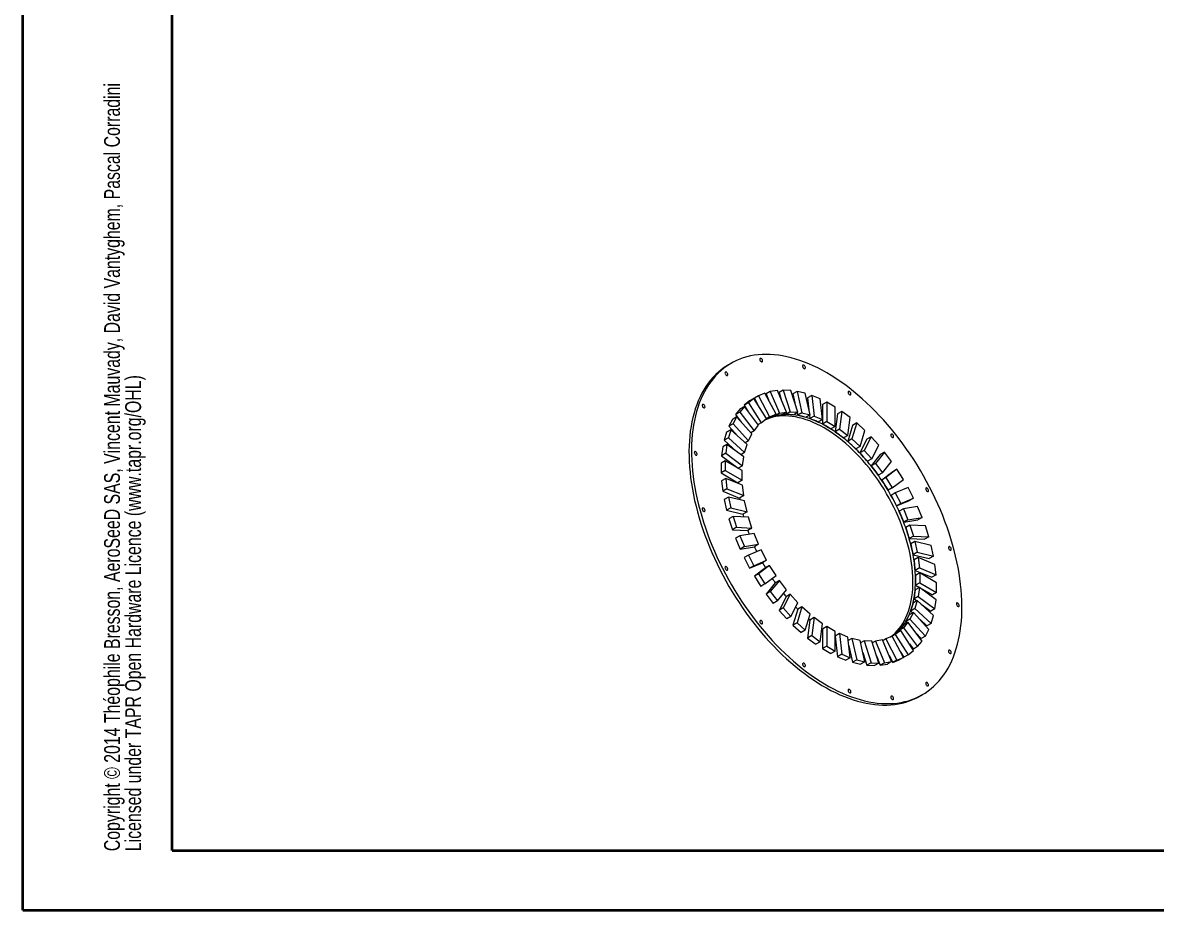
# Model space of a CAD drawing. Header units: millimetres. Extents: x 0 to 420, y 0 to 297.
# Drawn here: x 0.1 to 189.7, y 0.2 to 148.7 of the extents above; entities that cross this region are included whole.
import ezdxf

# ---------------------------------------------------------------- set-up
doc = ezdxf.new("R2010")
doc.units = ezdxf.units.MM
doc.styles.add('SLDTEXTSTYLE0', font='TXT', dxfattribs={"width": 0.75})

# ---------------------------------------------------------------- blocks, each defined once
blk = doc.blocks.new('SW_NOTE_0')
at = {"color": 0, "linetype": 'Continuous', "lineweight": 0, "char_height": 2.6458, "attachment_point": 1, "rotation": 90, "style": 'SLDTEXTSTYLE0'}
for s, insert in [('Copyright © 2014 Théophile Bresson, AeroSeeD SAS, Vincent Mauvady, David Vantyghem, Pascal Corradini', (-3.41, 0)), ('Licensed under TAPR Open Hardware Licence (www.tapr.org/OHL)', (0.12, 0))]:
    blk.add_mtext(s, dxfattribs=dict(at, insert=insert))

msp = doc.modelspace()

# ---------------------------------------------------------------- linework, layer by layer
at = {"color": 7, "linetype": 'Continuous', "lineweight": 40}
for p, q in [((0.078844, 0.21478), (0.078844, 297.21478)), ((25.078844, 10.21478), (25.078844, 287.21478)), ((25.078844, 10.21478), (410.078844, 10.21478)), ((0.078844, 0.21478), (420.078844, 0.21478))]:
    msp.add_line(p, q, dxfattribs=at)
at = {"color": 7, "linetype": 'Continuous', "lineweight": 15}
for p, q in [((118.600452, 91.717715), (118.176188, 91.472792)), ((127.319482, 87.252611), (126.612375, 86.844407)), ((127.319482, 87.252611), (128.494453, 83.603308)), ((128.605896, 87.188388), (127.319482, 87.252611)), ((121.702317, 85.434449), (120.776204, 84.734882)), ((122.409424, 85.842653), (121.483311, 85.143086)), ((122.409424, 85.842653), (121.702317, 85.434449)), ((124.547007, 82.469772), (122.409424, 85.842653)), ((123.195451, 86.296565), (122.488344, 85.888361)), ((122.488344, 85.888361), (123.001011, 84.90919)), ((124.264243, 86.749005), (123.195451, 86.296565)), ((123.195451, 86.296565), (125.047677, 82.758896)), ((126.116468, 83.211338), (124.264243, 86.749005)), ((125.154133, 87.004544), (124.447026, 86.59634)), ((124.447026, 86.59634), (124.87023, 85.591597)), ((126.343845, 87.200648), (125.154133, 87.004544)), ((125.154133, 87.004544), (126.683296, 83.374106)), ((127.873008, 83.57021), (126.343845, 87.200648)), ((126.612375, 86.844407), (126.996787, 85.650475)), ((129.780867, 83.539084), (128.605896, 87.188388)), ((129.647419, 87.035717), (128.940312, 86.627513)), ((128.940312, 86.627513), (129.280567, 85.092951)), ((129.647419, 87.035717), (130.44428, 83.441839)), ((131.004347, 86.712471), (129.647419, 87.035717)), ((131.801207, 83.118594), (131.004347, 86.712471)), ((132.090554, 86.358276), (131.383447, 85.950072)), ((131.383447, 85.950072), (131.614579, 83.960296)), ((132.090554, 86.358276), (132.493081, 82.892985)), ((133.490373, 85.78259), (132.090554, 86.358276)), ((133.8929, 82.317297), (133.490373, 85.78259)), ((120.110041, 84.091837), (119.345459, 83.159386)), ((120.052566, 83.56759), (119.345459, 83.159386)), ((120.817148, 84.500041), (120.052566, 83.56759)), ((120.052566, 83.56759), (122.43199, 80.428156)), ((120.817148, 84.500041), (120.110041, 84.091837)), ((121.483311, 85.143086), (120.776204, 84.734882)), ((120.776204, 84.734882), (121.475735, 83.631096)), ((123.196571, 81.360609), (120.817148, 84.500041)), ((121.483311, 85.143086), (123.620893, 81.770205)), ((126.683296, 83.374106), (127.873008, 83.57021)), ((127.873008, 83.57021), (127.165901, 83.162006)), ((127.698929, 83.469716), (127.787346, 83.195104)), ((128.494453, 83.603308), (127.787346, 83.195104)), ((128.494453, 83.603308), (129.780867, 83.539084)), ((129.780867, 83.539084), (129.07376, 83.13088)), ((129.642777, 83.459366), (129.737173, 83.033635)), ((134.599152, 85.23408), (133.892045, 84.825876)), ((133.892045, 84.825876), (133.892045, 82.324663)), ((134.599152, 85.23408), (134.599152, 81.967917)), ((136.013365, 84.417672), (134.599152, 85.23408)), ((136.013365, 81.151509), (136.013365, 84.417672)), ((137.122144, 83.686014), (136.415037, 83.27781)), ((137.122144, 83.686014), (136.719617, 80.685469)), ((138.521963, 82.645503), (137.122144, 83.686014)), ((118.812721, 82.340299), (118.225235, 81.193944)), ((118.932342, 81.602148), (118.225235, 81.193944)), ((119.519828, 82.748503), (118.812721, 82.340299)), ((119.519828, 82.748503), (118.932342, 81.602148)), ((118.932342, 81.602148), (121.50517, 78.760073)), ((119.345459, 83.159386), (120.361793, 81.818425)), ((122.092656, 79.906428), (119.519828, 82.748503)), ((123.620893, 81.770205), (123.109768, 81.475138)), ((123.620893, 81.770205), (124.547007, 82.469772)), ((124.45157, 82.397681), (124.874965, 82.576913)), ((125.047677, 82.758896), (124.546962, 82.46984)), ((124.874965, 82.576913), (125.409361, 82.803134)), ((125.047677, 82.758896), (126.116468, 83.211338)), ((126.116468, 83.211338), (125.409361, 82.803134)), ((125.920469, 83.09819), (125.976189, 82.965902)), ((126.683296, 83.374106), (125.976189, 82.965902)), ((125.976189, 82.965902), (126.571045, 83.063953)), ((126.571045, 83.063953), (127.165901, 83.162006)), ((127.787346, 83.195104), (128.430554, 83.162993)), ((128.430554, 83.162993), (129.07376, 83.13088)), ((130.44428, 83.441839), (129.737173, 83.033635)), ((129.737173, 83.033635), (130.415636, 82.872013)), ((130.415636, 82.872013), (131.094101, 82.71039)), ((130.44428, 83.441839), (131.801207, 83.118594)), ((131.801207, 83.118594), (131.094101, 82.71039)), ((131.717935, 83.070522), (131.785975, 82.484781)), ((132.493081, 82.892985), (131.785975, 82.484781)), ((131.785975, 82.484781), (132.485884, 82.196936)), ((132.485884, 82.196936), (133.185794, 81.909093)), ((132.493081, 82.892985), (133.8929, 82.317297)), ((133.8929, 82.317297), (133.185794, 81.909093)), ((133.892045, 82.316804), (133.892045, 81.559713)), ((134.599152, 81.967917), (133.892045, 81.559713)), ((133.892045, 81.559713), (134.599152, 81.151508)), ((134.599152, 81.967917), (136.013365, 81.151509)), ((136.415037, 83.27781), (136.01251, 80.277265)), ((138.119435, 79.64496), (138.521963, 82.645503)), ((139.60817, 81.745591), (138.811309, 79.071748)), ((139.60817, 81.745591), (138.901063, 81.337386)), ((140.965098, 80.50216), (139.60817, 81.745591)), ((117.836767, 80.215489), (117.438337, 78.878567)), ((118.543874, 80.623693), (117.836767, 80.215489)), ((118.543874, 80.623693), (118.145444, 79.286772)), ((118.225235, 81.193944), (119.703055, 79.56147)), ((121.25773, 78.136833), (118.543874, 80.623693)), ((121.50517, 78.760073), (122.092656, 79.906428)), ((122.43199, 80.428156), (121.89893, 80.120427)), ((122.43199, 80.428156), (123.196571, 81.360609)), ((134.599152, 81.151508), (135.306258, 80.743304)), ((136.013365, 81.151509), (135.306258, 80.743304)), ((136.719617, 80.685469), (136.01251, 80.277265)), ((136.01251, 80.277265), (136.712419, 79.75701)), ((136.712419, 79.75701), (137.412329, 79.236756)), ((136.719617, 80.685469), (138.119435, 79.64496)), ((138.901063, 81.337386), (138.104203, 78.663544)), ((140.168237, 77.828318), (140.965098, 80.50216)), ((117.202047, 77.760663), (117.000784, 76.260391)), ((117.909154, 78.168867), (117.202047, 77.760663)), ((118.145444, 79.286772), (117.438337, 78.878567)), ((117.438337, 78.878567), (119.517253, 76.973539)), ((117.909154, 78.168867), (117.70789, 76.668595)), ((120.708791, 76.087847), (117.909154, 78.168867)), ((118.145444, 79.286772), (120.8593, 76.799911)), ((120.8593, 76.799911), (121.25773, 78.136833)), ((121.50517, 78.760073), (120.936103, 78.431558)), ((138.119435, 79.64496), (137.412329, 79.236756)), ((138.811309, 79.071748), (138.104203, 78.663544)), ((138.104203, 78.663544), (138.782667, 78.041829)), ((138.782667, 78.041829), (139.46113, 77.420114)), ((138.811309, 79.071748), (140.168237, 77.828318)), ((140.168237, 77.828318), (139.46113, 77.420114)), ((141.299514, 79.04411), (140.124543, 76.751399)), ((142.006621, 79.452314), (140.83165, 77.159604)), ((142.006621, 79.452314), (141.299514, 79.04411)), ((143.293035, 78.031276), (142.006621, 79.452314)), ((142.118064, 75.738565), (143.293035, 78.031276)), ((117.70789, 76.668595), (117.000784, 76.260391)), ((117.000784, 76.260391), (119.79527, 74.1832)), ((117.70789, 76.668595), (120.507528, 74.587575)), ((120.8593, 76.799911), (120.235389, 76.439735)), ((120.507528, 74.587575), (120.708791, 76.087847)), ((140.83165, 77.159604), (140.124543, 76.751399)), ((140.124543, 76.751399), (140.76775, 76.040881)), ((140.76775, 76.040881), (141.410957, 75.330361)), ((140.83165, 77.159604), (142.118064, 75.738565)), ((143.561565, 76.444662), (142.032402, 74.579757)), ((144.268672, 76.852866), (142.739509, 74.987961)), ((144.268672, 76.852866), (143.561565, 76.444662)), ((145.458384, 75.283149), (144.268672, 76.852866)), ((117.628589, 75.433998), (116.921482, 75.025794)), ((116.921482, 75.025794), (116.921482, 73.392713)), ((117.628589, 75.433998), (117.628589, 73.800917)), ((120.457017, 73.801182), (117.628589, 75.433998)), ((120.507528, 74.587575), (119.801162, 74.179798)), ((119.819124, 74.190168), (119.817395, 74.170427)), ((142.118064, 75.738565), (141.410957, 75.330361)), ((142.739509, 74.987961), (142.032402, 74.579757)), ((142.032402, 74.579757), (142.627258, 73.794899)), ((142.739509, 74.987961), (143.929221, 73.418246)), ((143.929221, 73.418246), (145.458384, 75.283149)), ((146.348274, 74.000165), (144.496049, 72.601032)), ((146.348274, 74.000165), (145.641168, 73.591961)), ((147.417066, 72.313724), (146.348274, 74.000165)), ((117.628589, 73.800917), (116.921482, 73.392713)), ((116.921482, 73.392713), (119.74991, 71.759896)), ((117.70789, 72.47476), (117.000784, 72.066556)), ((117.628589, 73.800917), (120.457017, 72.1681)), ((117.70789, 72.47476), (117.909154, 70.742114)), ((120.507528, 71.323387), (117.70789, 72.47476)), ((120.457017, 72.1681), (119.74991, 71.759896)), ((120.457017, 72.1681), (120.457017, 73.801182)), ((142.627258, 73.794899), (143.222114, 73.010041)), ((143.929221, 73.418246), (143.222114, 73.010041)), ((145.641168, 73.591961), (143.788942, 72.192828)), ((144.496049, 72.601032), (143.788942, 72.192828)), ((143.788942, 72.192828), (144.323338, 71.349607)), ((144.496049, 72.601032), (145.56484, 70.91459)), ((145.56484, 70.91459), (147.417066, 72.313724)), ((117.000784, 72.066556), (117.202047, 70.33391)), ((117.909154, 70.742114), (117.202047, 70.33391)), ((117.202047, 70.33391), (120.001684, 69.182537)), ((117.909154, 70.742114), (120.708791, 69.590742)), ((120.708791, 69.590742), (120.507528, 71.323387)), ((144.323338, 71.349607), (144.857734, 70.506385)), ((145.56484, 70.91459), (144.857734, 70.506385)), ((148.203093, 70.952285), (146.06551, 70.047404)), ((149.129206, 69.183451), (148.203093, 70.952285)), ((118.145444, 69.351395), (117.438337, 68.943191)), ((117.438337, 68.943191), (117.836767, 67.146252)), ((120.8593, 68.704904), (118.145444, 69.351395)), ((118.145444, 69.351395), (118.543874, 67.554456)), ((120.708791, 69.590742), (120.001684, 69.182537)), ((121.25773, 66.907965), (120.8593, 68.704904)), ((146.06551, 70.047404), (145.358403, 69.6392)), ((145.358403, 69.6392), (145.82146, 68.754782)), ((145.82146, 68.754782), (146.284517, 67.870365)), ((146.06551, 70.047404), (146.991624, 68.278569)), ((146.284517, 67.870365), (148.422099, 68.775247)), ((146.991624, 68.278569), (146.284517, 67.870365)), ((146.991624, 68.278569), (149.129206, 69.183451)), ((149.129206, 69.183451), (148.422099, 68.775247)), ((118.543874, 67.554456), (117.836767, 67.146252)), ((117.836767, 67.146252), (120.550623, 66.499761)), ((118.543874, 67.554456), (121.25773, 66.907965)), ((121.25773, 66.907965), (120.550623, 66.499761)), ((147.415946, 67.379062), (146.708839, 66.970857)), ((146.708839, 66.970857), (147.091129, 66.063248)), ((149.795369, 67.77127), (147.415946, 67.379062)), ((147.415946, 67.379062), (148.180526, 65.563843)), ((150.559951, 65.956051), (149.795369, 67.77127)), ((118.932342, 66.127486), (118.225235, 65.719282)), ((118.225235, 65.719282), (118.812721, 63.89463)), ((118.932342, 66.127486), (119.519828, 64.302834)), ((121.50517, 65.999037), (118.932342, 66.127486)), ((122.092656, 64.174385), (121.50517, 65.999037)), ((147.091129, 66.063248), (147.47342, 65.155639)), ((148.180526, 65.563843), (147.47342, 65.155639)), ((147.47342, 65.155639), (149.852844, 65.547847)), ((148.519861, 64.650327), (147.812754, 64.242123)), ((148.180526, 65.563843), (150.559951, 65.956051)), ((148.519861, 64.650327), (149.107347, 62.825675)), ((151.092689, 64.521878), (148.519861, 64.650327)), ((150.559951, 65.956051), (149.852844, 65.547847)), ((151.680175, 62.697226), (151.092689, 64.521878)), ((119.519828, 64.302834), (118.812721, 63.89463)), ((118.812721, 63.89463), (121.385549, 63.766181)), ((120.052566, 62.868661), (119.345459, 62.460457)), ((119.519828, 64.302834), (122.092656, 64.174385)), ((122.43199, 63.260869), (120.052566, 62.868661)), ((120.052566, 62.868661), (120.817148, 61.053442)), ((122.092656, 64.174385), (121.385549, 63.766181)), ((123.196571, 61.445651), (122.43199, 63.260869)), ((147.812754, 64.242123), (148.106498, 63.329796)), ((148.106498, 63.329796), (148.40024, 62.417471)), ((149.107347, 62.825675), (148.40024, 62.417471)), ((149.107347, 62.825675), (151.680175, 62.697226)), ((151.680175, 62.697226), (150.973068, 62.289022)), ((119.345459, 62.460457), (120.110041, 60.645238)), ((120.817148, 61.053442), (120.110041, 60.645238)), ((120.110041, 60.645238), (122.489464, 61.037446)), ((120.817148, 61.053442), (123.196571, 61.445651)), ((123.196571, 61.445651), (122.489464, 61.037446)), ((148.40024, 62.417471), (150.973068, 62.289022)), ((149.354787, 61.916747), (148.64768, 61.508543)), ((148.64768, 61.508543), (148.846896, 60.610073)), ((149.354787, 61.916747), (149.753217, 60.119808)), ((152.068643, 61.270256), (149.354787, 61.916747)), ((152.467073, 59.473317), (152.068643, 61.270256)), ((121.483311, 59.641261), (120.776204, 59.233057)), ((120.776204, 59.233057), (121.702317, 57.464223)), ((123.620893, 60.546143), (121.483311, 59.641261)), ((121.483311, 59.641261), (122.409424, 57.872427)), ((124.547007, 58.777308), (123.620893, 60.546143)), ((148.846896, 60.610073), (149.04611, 59.711604)), ((149.753217, 60.119808), (149.04611, 59.711604)), ((149.04611, 59.711604), (151.759966, 59.065113)), ((149.903726, 59.233971), (149.196619, 58.825767)), ((149.196619, 58.825767), (149.29725, 57.959444)), ((149.753217, 60.119808), (152.467073, 59.473317)), ((149.903726, 59.233971), (150.104988, 57.501325)), ((152.703363, 58.082598), (149.903726, 59.233971)), ((152.467073, 59.473317), (151.759966, 59.065113)), ((121.702317, 57.464223), (123.8399, 58.369104)), ((122.409424, 57.872427), (121.702317, 57.464223)), ((122.409424, 57.872427), (124.547007, 58.777308)), ((124.34057, 57.501919), (122.488344, 56.102784)), ((125.047677, 57.910123), (123.195451, 56.510988)), ((124.547007, 58.777308), (123.8399, 58.369104)), ((125.047677, 57.910123), (124.34057, 57.501919)), ((126.116468, 56.22368), (125.047677, 57.910123)), ((149.29725, 57.959444), (149.397882, 57.093121)), ((150.104988, 57.501325), (149.397882, 57.093121)), ((149.397882, 57.093121), (152.19752, 55.941748)), ((150.104988, 57.501325), (152.904627, 56.349952)), ((152.904627, 56.349952), (152.703363, 58.082598)), ((123.195451, 56.510988), (122.488344, 56.102784)), ((122.488344, 56.102784), (123.557136, 54.416343)), ((123.195451, 56.510988), (124.264243, 54.824547)), ((124.264243, 54.824547), (126.116468, 56.22368)), ((126.683296, 55.406467), (125.154133, 53.541563)), ((126.683296, 55.406467), (125.976189, 54.998263)), ((127.873008, 53.836751), (126.683296, 55.406467)), ((150.1555, 56.656612), (149.448394, 56.248408)), ((149.448394, 56.248408), (149.448394, 55.431867)), ((149.448394, 55.431867), (149.448394, 54.615326)), ((150.1555, 55.02353), (149.448394, 54.615326)), ((150.1555, 56.656612), (150.1555, 55.02353)), ((152.983928, 55.023795), (150.1555, 56.656612)), ((150.1555, 55.02353), (152.983928, 53.390714)), ((152.904627, 56.349952), (152.19752, 55.941748)), ((152.983928, 53.390714), (152.983928, 55.023795)), ((124.264243, 54.824547), (123.557136, 54.416343)), ((125.976189, 54.998263), (124.447026, 53.133359)), ((125.154133, 53.541563), (124.447026, 53.133359)), ((124.447026, 53.133359), (125.636738, 51.563642)), ((125.154133, 53.541563), (126.343845, 51.971846)), ((126.343845, 51.971846), (127.873008, 53.836751)), ((149.397882, 53.828933), (149.29725, 53.078797)), ((150.104988, 54.237137), (149.397882, 53.828933)), ((149.448394, 54.615326), (150.104248, 54.23671)), ((150.104988, 54.237137), (149.903726, 52.736865)), ((152.904627, 52.156117), (150.104988, 54.237137)), ((150.110139, 54.233309), (152.276821, 52.98251)), ((152.983928, 53.390714), (152.276821, 52.98251)), ((126.343845, 51.971846), (125.636738, 51.563642)), ((127.787346, 52.677943), (126.612375, 50.385232)), ((128.494453, 53.086147), (127.319482, 50.793436)), ((128.494453, 53.086147), (127.787346, 52.677943)), ((129.780867, 51.665109), (128.494453, 53.086147)), ((128.605896, 49.372398), (129.780867, 51.665109)), ((149.04611, 51.616597), (148.846896, 50.948135)), ((149.753217, 52.024801), (149.04611, 51.616597)), ((149.29725, 53.078797), (149.196619, 52.328661)), ((149.903726, 52.736865), (149.196619, 52.328661)), ((149.196619, 52.328661), (149.670021, 51.976772)), ((149.753217, 52.024801), (149.354787, 50.687879)), ((152.467073, 49.537941), (149.753217, 52.024801)), ((149.903726, 52.736865), (152.703363, 50.655845)), ((150.388158, 51.442969), (151.996256, 50.247641)), ((152.703363, 50.655845), (152.904627, 52.156117)), ((127.319482, 50.793436), (126.612375, 50.385232)), ((126.612375, 50.385232), (127.898789, 48.964194)), ((127.319482, 50.793436), (128.605896, 49.372398)), ((128.605896, 49.372398), (127.898789, 48.964194)), ((129.737173, 50.58819), (128.940312, 47.914348)), ((130.44428, 50.996394), (129.647419, 48.322552)), ((130.44428, 50.996394), (129.737173, 50.58819)), ((131.801207, 49.752964), (130.44428, 50.996394)), ((131.004347, 47.079122), (131.801207, 49.752964)), ((148.40024, 49.656435), (148.106498, 49.083258)), ((149.107347, 50.064639), (148.40024, 49.656435)), ((149.107347, 50.064639), (148.519861, 48.918284)), ((148.846896, 50.948135), (148.64768, 50.279675)), ((149.354787, 50.687879), (148.64768, 50.279675)), ((148.64768, 50.279675), (148.969307, 49.98495)), ((151.680175, 47.222564), (149.107347, 50.064639)), ((149.354787, 50.687879), (152.068643, 48.201019)), ((152.703363, 50.655845), (151.996256, 50.247641)), ((152.068643, 48.201019), (152.467073, 49.537941)), ((129.647419, 48.322552), (128.940312, 47.914348)), ((128.940312, 47.914348), (130.29724, 46.670917)), ((129.647419, 48.322552), (131.004347, 47.079122)), ((131.785975, 48.771548), (131.383447, 45.771005)), ((132.493081, 49.179752), (131.785975, 48.771548)), ((132.493081, 49.179752), (132.090554, 46.179209)), ((133.8929, 48.139243), (132.493081, 49.179752)), ((133.490373, 45.138698), (133.8929, 48.139243)), ((134.599152, 47.673204), (133.892045, 47.265)), ((134.599152, 47.673204), (134.599152, 44.40704)), ((136.013365, 46.856795), (134.599152, 47.673204)), ((147.091129, 47.522126), (146.708839, 47.055899)), ((147.415946, 47.464103), (146.708839, 47.055899)), ((147.47342, 47.988352), (147.091129, 47.522126)), ((148.180526, 48.396556), (147.415946, 47.464103)), ((147.415946, 47.464103), (149.795369, 44.324671)), ((148.180526, 48.396556), (147.47342, 47.988352)), ((148.106498, 49.083258), (147.812754, 48.51008)), ((148.519861, 48.918284), (147.812754, 48.51008)), ((147.812754, 48.51008), (148.00648, 48.296081)), ((150.559951, 45.257122), (148.180526, 48.396556)), ((148.519861, 48.918284), (151.092689, 46.076209)), ((150.202354, 48.855039), (151.361536, 47.792815)), ((152.068643, 48.201019), (151.361536, 47.792815)), ((131.004347, 47.079122), (130.29724, 46.670917)), ((132.090554, 46.179209), (131.383447, 45.771005)), ((131.383447, 45.771005), (132.783266, 44.730494)), ((132.090554, 46.179209), (133.490373, 45.138698)), ((133.892045, 47.265), (133.892045, 43.998836)), ((136.013365, 43.590632), (136.013365, 46.856795)), ((136.719617, 46.507415), (136.013365, 46.099704)), ((136.013365, 46.118329), (136.031216, 46.11001)), ((136.013365, 46.091846), (136.415037, 42.633918)), ((136.719617, 46.507415), (137.122144, 43.042122)), ((138.119435, 45.931727), (136.719617, 46.507415)), ((138.521963, 42.466436), (138.119435, 45.931727)), ((138.811309, 45.706119), (138.187475, 45.345986)), ((138.811309, 45.706119), (139.60817, 42.112241)), ((140.168237, 45.382873), (138.811309, 45.706119)), ((144.496049, 45.613374), (143.984942, 45.318318)), ((145.56484, 46.065816), (144.496049, 45.613374)), ((144.496049, 45.613374), (146.348274, 42.075707)), ((145.82146, 46.29652), (145.45384, 46.018827)), ((146.06551, 46.354941), (145.564229, 46.065557)), ((147.417066, 42.528147), (145.56484, 46.065816)), ((146.284517, 46.646303), (145.82146, 46.29652)), ((146.991624, 47.054507), (146.06551, 46.354941)), ((146.06551, 46.354941), (148.203093, 42.982059)), ((146.991624, 47.054507), (146.284517, 46.646303)), ((146.708839, 47.055899), (146.795642, 46.94137)), ((149.129206, 43.681626), (146.991624, 47.054507)), ((149.543617, 46.598082), (150.385583, 45.668005)), ((151.092689, 46.076209), (150.385583, 45.668005)), ((151.092689, 46.076209), (151.680175, 47.222564)), ((133.490373, 45.138698), (132.783266, 44.730494)), ((134.599152, 44.40704), (133.892045, 43.998836)), ((133.892045, 43.998836), (135.306258, 43.182428)), ((134.599152, 44.40704), (136.013365, 43.590632)), ((138.290831, 44.456213), (138.901063, 41.704037)), ((140.965098, 41.788995), (140.168237, 45.382873)), ((140.83165, 45.285628), (140.262634, 44.957142)), ((140.83165, 45.285628), (142.006621, 41.636325)), ((142.118064, 45.221404), (140.83165, 45.285628)), ((143.293035, 41.572101), (142.118064, 45.221404)), ((142.739509, 45.254502), (142.206481, 44.946792)), ((143.929221, 45.450606), (142.739509, 45.254502)), ((142.739509, 45.254502), (144.268672, 41.624064)), ((145.458384, 41.820168), (143.929221, 45.450606)), ((148.203093, 42.982059), (149.129206, 43.681626)), ((148.429676, 44.785412), (149.088262, 43.916467)), ((149.795369, 44.324671), (149.088262, 43.916467)), ((149.795369, 44.324671), (150.559951, 45.257122)), ((136.013365, 43.590632), (135.306258, 43.182428)), ((137.122144, 43.042122), (136.415037, 42.633918)), ((136.415037, 42.633918), (137.814856, 42.058232)), ((137.122144, 43.042122), (138.521963, 42.466436)), ((138.521963, 42.466436), (137.814856, 42.058232)), ((139.60817, 42.112241), (138.901063, 41.704037)), ((139.60817, 42.112241), (140.965098, 41.788995)), ((140.965098, 41.788995), (140.257991, 41.380791)), ((140.624843, 43.323557), (141.299514, 41.22812)), ((142.908623, 42.766033), (143.561565, 41.21586)), ((144.268672, 41.624064), (145.458384, 41.820168)), ((145.458384, 41.820168), (144.751277, 41.411964)), ((145.03518, 42.824912), (145.641168, 41.667503)), ((145.641168, 41.667503), (146.709959, 42.119943)), ((146.348274, 42.075707), (145.641168, 41.667503)), ((146.348274, 42.075707), (147.417066, 42.528147)), ((147.417066, 42.528147), (146.709959, 42.119943)), ((146.904399, 43.507317), (147.495986, 42.573855)), ((148.203093, 42.982059), (147.495986, 42.573855)), ((138.901063, 41.704037), (140.257991, 41.380791)), ((142.006621, 41.636325), (141.299514, 41.22812)), ((141.299514, 41.22812), (142.585928, 41.163897)), ((142.006621, 41.636325), (143.293035, 41.572101)), ((143.293035, 41.572101), (142.585928, 41.163897)), ((144.268672, 41.624064), (143.561565, 41.21586)), ((143.561565, 41.21586), (144.751277, 41.411964)), ((150.173587, 36.045667), (150.597851, 36.290589))]:
    msp.add_line(p, q, dxfattribs=at)
at = {"color": 7, "linetype": 'Continuous', "lineweight": 15, "flags": 128}
for points in [[(134.599152, 90.133457), (133.847056, 90.553195), (133.095792, 90.943594), (132.346188, 91.304225), (131.599075, 91.634683), (130.855277, 91.934609), (130.115616, 92.203669), (129.38091, 92.441566), (128.651971, 92.648038), (127.929604, 92.822855), (127.214607, 92.965826), (126.50777, 93.076789), (125.809876, 93.155626), (125.121694, 93.20225), (124.443985, 93.216604), (123.777499, 93.198678), (123.122973, 93.148489), (122.481128, 93.066094), (121.852674, 92.951582), (121.238307, 92.80508), (120.638703, 92.626753), (120.054528, 92.416794), (119.486427, 92.175437), (118.935025, 91.902947), (118.400933, 91.599627), (117.884743, 91.265813), (117.387024, 90.901871), (116.908324, 90.508206), (116.449176, 90.085249), (116.010084, 89.633472), (115.591534, 89.153373), (115.19399, 88.645482), (114.817891, 88.110359), (114.463651, 87.548597), (114.131662, 86.960817), (113.822294, 86.347666), (113.535883, 85.709826), (113.272749, 85.047998), (113.033185, 84.362915), (112.817452, 83.655333), (112.625789, 82.926036), (112.458409, 82.175828), (112.315495, 81.405539), (112.197208, 80.61602), (112.103678, 79.808143), (112.035006, 78.982801), (111.991268, 78.140908), (111.972517, 77.283391), (111.978767, 76.4112), (112.010017, 75.525298), (112.066228, 74.626664), (112.147342, 73.716291), (112.253266, 72.795186), (112.383883, 71.864366), (112.539051, 70.92486), (112.718598, 69.977704), (112.922324, 69.023949), (113.150005, 68.064646), (113.401388, 67.100856), (113.676198, 66.133643), (113.974128, 65.164079), (114.294853, 64.19323), (114.638014, 63.222173), (115.003234, 62.251982), (115.39011, 61.283725), (115.798212, 60.318477), (116.227092, 59.357299), (116.676274, 58.401258), (117.145263, 57.451407), (117.633539, 56.5088), (118.140565, 55.574474), (118.665778, 54.649465), (119.2086, 53.734792), (119.768429, 52.831467), (120.344647, 51.940491), (120.936617, 51.062846), (121.543687, 50.199502), (122.165183, 49.351413), (122.80042, 48.519517), (123.448695, 47.704732), (124.109293, 46.90796), (124.781484, 46.130079), (125.464523, 45.371953), (126.157657, 44.634416), (126.860119, 43.918283), (127.571134, 43.22435), (128.289915, 42.553377), (129.015669, 41.906111), (129.747593, 41.283264), (130.484878, 40.685528), (131.22671, 40.113558), (131.972269, 39.567989), (132.72073, 39.049426), (133.471268, 38.55844), (134.223052, 38.095573), (134.975251, 37.661338), (135.727035, 37.256213), (136.477573, 36.880647), (137.226034, 36.535055), (137.971593, 36.21982), (138.713425, 35.935289), (139.45071, 35.681773), (140.182634, 35.459559), (140.908388, 35.268888), (141.627169, 35.109973), (142.338184, 34.982987), (143.040646, 34.888074), (143.73378, 34.825336), (144.41682, 34.794841), (145.08901, 34.796627), (145.749608, 34.830689), (146.397884, 34.896991), (147.03312, 34.995458), (147.654616, 35.125983), (148.261686, 35.28842), (148.853656, 35.48259), (149.429874, 35.70828), (149.989703, 35.965239), (150.532525, 36.253183), (151.057738, 36.571794), (151.564764, 36.920721), (152.05304, 37.299576), (152.522029, 37.707944), (152.971212, 38.14537), (153.400092, 38.611374), (153.808193, 39.105438), (154.19507, 39.627017), (154.560289, 40.175534), (154.903451, 40.750385), (155.224176, 41.350933), (155.522105, 41.976515), (155.796915, 42.626439), (156.048298, 43.299988), (156.27598, 43.996416), (156.479705, 44.714955), (156.659253, 45.454809), (156.81442, 46.215163), (156.945038, 46.995175), (157.050961, 47.793983), (157.132075, 48.610705), (157.188286, 49.444438), (157.219536, 50.29426), (157.225786, 51.159234), (157.207035, 52.038401), (157.163297, 52.930793), (157.094625, 53.835422), (157.001095, 54.751287), (156.882808, 55.677377), (156.739894, 56.61267), (156.572514, 57.556131), (156.380852, 58.506718), (156.165119, 59.463379), (155.925554, 60.425058), (155.662421, 61.390693), (155.37601, 62.359216), (155.066641, 63.329556), (154.734653, 64.300642), (154.380413, 65.271401), (154.004313, 66.240759), (153.606769, 67.207645), (153.188219, 68.170992), (152.749127, 69.129734), (152.289979, 70.082811), (151.81128, 71.029171), (151.31356, 71.967767), (150.79737, 72.897563), (150.263279, 73.817531), (149.711877, 74.726656), (149.143775, 75.623929), (148.5596, 76.508363), (147.959997, 77.378977), (147.345629, 78.234812), (146.717176, 79.074921), (146.075331, 79.898375), (145.420804, 80.704264), (144.754318, 81.491699), (144.076609, 82.25981), (143.388428, 83.007744), (142.690533, 83.734679), (141.983697, 84.439811), (141.2687, 85.122358), (140.546333, 85.781569), (139.817393, 86.416713), (139.082687, 87.027089), (138.343026, 87.612024), (137.599228, 88.170868), (136.852115, 88.703009), (136.102512, 89.207852), (135.351247, 89.684844), (134.599152, 90.133457)], [(118.176188, 91.472792), (117.976669, 91.354705), (117.460479, 91.02089), (116.962759, 90.656949), (116.48406, 90.263283), (116.024912, 89.840327), (115.58582, 89.38855), (115.16727, 88.908451), (114.769726, 88.400559), (114.393627, 87.865437), (114.039387, 87.303674), (113.707398, 86.715894), (113.39803, 86.102743), (113.111619, 85.464904), (112.848485, 84.803075), (112.60892, 84.117992), (112.393188, 83.410411), (112.201525, 82.681113), (112.034145, 81.930905), (111.891231, 81.160617), (111.772944, 80.371098), (111.679414, 79.56322), (111.610742, 78.737879), (111.567004, 77.895986), (111.548253, 77.038468), (111.554503, 76.166278), (111.585753, 75.280375), (111.641964, 74.381742), (111.723078, 73.471369), (111.829001, 72.550264), (111.959619, 71.619444), (112.114787, 70.679937), (112.294334, 69.732782), (112.49806, 68.779027), (112.725741, 67.819723), (112.977124, 66.855933), (113.251934, 65.888721), (113.549864, 64.919156), (113.870589, 63.948308), (114.21375, 62.977251), (114.57897, 62.00706), (114.965846, 61.038803), (115.373948, 60.073554), (115.802828, 59.112377), (116.25201, 58.156336), (116.720999, 57.206485), (117.209275, 56.263877), (117.716301, 55.329552), (118.241514, 54.404542), (118.784336, 53.489869), (119.344165, 52.586545), (119.920383, 51.695568), (120.512353, 50.817924), (121.119423, 49.95458), (121.740919, 49.10649), (122.376156, 48.274594), (123.024431, 47.45981), (123.685029, 46.663038), (124.35722, 45.885156), (125.040259, 45.127031), (125.733393, 44.389494), (126.435855, 43.673361), (127.14687, 42.979427), (127.865651, 42.308455), (128.591405, 41.661189), (129.323329, 41.038341), (130.060614, 40.440605), (130.802446, 39.868636), (131.548005, 39.323067), (132.296466, 38.804503), (133.047004, 38.313517), (133.798788, 37.850651), (134.550987, 37.416415), (135.302771, 37.01129), (136.053309, 36.635724), (136.80177, 36.290133), (137.547329, 35.974898), (138.289161, 35.690366), (139.026446, 35.436851), (139.75837, 35.214637), (140.484124, 35.023965), (141.202905, 34.865051), (141.91392, 34.738065), (142.616382, 34.643151), (143.309516, 34.580413), (143.992555, 34.549918), (144.664746, 34.551705), (145.325344, 34.585767), (145.97362, 34.652068), (146.608856, 34.750536), (147.230352, 34.881061), (147.837422, 35.043498), (148.429392, 35.237668), (149.00561, 35.463357), (149.565439, 35.720317), (150.108261, 36.00826), (150.173587, 36.045667)], [(123.638996, 92.522272), (123.563229, 92.55141), (123.495673, 92.548191), (123.443648, 92.512964), (123.412791, 92.449547), (123.406448, 92.364808), (123.425306, 92.267932), (123.467319, 92.169421), (123.527936, 92.079944), (123.600589, 92.009202), (123.677404, 91.964858), (123.750057, 91.951717), (123.810674, 91.971206), (123.852688, 92.021209), (123.871545, 92.096313), (123.865202, 92.188376), (123.834345, 92.287419), (123.78232, 92.382714), (123.714764, 92.463931), (123.638996, 92.522272)], [(130.79273, 91.399219), (130.716963, 91.428358), (130.649406, 91.425139), (130.597381, 91.389911), (130.566525, 91.326494), (130.560181, 91.241755), (130.579038, 91.14488), (130.621052, 91.046368), (130.68167, 90.956891), (130.754322, 90.88615), (130.831137, 90.841805), (130.90379, 90.828664), (130.964407, 90.848153), (131.006421, 90.898157), (131.025278, 90.973261), (131.018935, 91.065324), (130.988078, 91.164366), (130.936053, 91.259661), (130.868497, 91.340879), (130.79273, 91.399219)], [(117.80722, 90.238118), (117.731453, 90.267257), (117.663896, 90.26404), (117.611871, 90.228812), (117.581015, 90.165393), (117.574672, 90.080655), (117.593528, 89.983781), (117.635542, 89.885268), (117.69616, 89.795792), (117.768813, 89.725049), (117.845628, 89.680705), (117.91828, 89.667564), (117.978897, 89.687053), (118.020911, 89.737058), (118.039768, 89.812161), (118.033425, 89.904222), (118.002569, 90.003267), (117.950544, 90.098561), (117.882987, 90.179779), (117.80722, 90.238118)], [(138.405574, 87.004418), (138.329807, 87.033556), (138.26225, 87.030338), (138.210225, 86.99511), (138.179369, 86.931693), (138.173025, 86.846954), (138.191882, 86.750079), (138.233896, 86.651567), (138.294514, 86.56209), (138.367166, 86.491348), (138.443981, 86.447004), (138.516634, 86.433863), (138.577251, 86.453352), (138.619265, 86.503356), (138.638122, 86.57846), (138.631778, 86.670523), (138.600922, 86.769565), (138.548897, 86.86486), (138.481341, 86.946078), (138.405574, 87.004418)], [(114.000798, 84.822262), (113.925031, 84.851402), (113.857474, 84.848184), (113.80545, 84.812956), (113.774594, 84.749537), (113.768249, 84.6648), (113.787107, 84.567925), (113.829119, 84.469413), (113.889737, 84.379936), (113.96239, 84.309193), (114.039205, 84.264849), (114.111857, 84.251709), (114.172475, 84.271198), (114.214489, 84.321202), (114.233346, 84.396306), (114.227002, 84.488367), (114.196147, 84.587411), (114.144121, 84.682706), (114.076566, 84.763923), (114.000798, 84.822262)], [(134.174888, 80.906586), (133.565252, 81.244065), (132.956643, 81.55206), (132.35009, 81.830052), (131.746613, 82.077573), (131.147231, 82.294204), (130.552954, 82.479582), (129.964784, 82.633393), (129.383714, 82.755378), (128.810723, 82.84533), (128.246776, 82.9031), (127.692827, 82.928589), (127.149807, 82.921753), (126.618633, 82.882605), (126.1002, 82.811211), (125.595384, 82.707691), (125.105034, 82.57222), (124.629978, 82.405026), (124.242949, 82.240092)], [(145.212353, 45.916601), (145.250736, 45.943885), (145.64746, 46.249583), (146.024839, 46.584808), (146.382235, 46.948991), (146.719049, 47.341521), (147.034709, 47.761735), (147.328684, 48.208923), (147.60048, 48.682334), (147.849637, 49.181167), (148.075735, 49.704583), (148.278394, 50.251697), (148.45727, 50.821589), (148.612063, 51.413296), (148.742512, 52.025821), (148.848396, 52.658132), (148.929538, 53.309161), (148.9858, 53.977812), (149.017087, 54.662956), (149.023348, 55.363439), (149.004569, 56.078079), (148.960786, 56.805671), (148.89207, 57.544988), (148.798536, 58.294784), (148.680345, 59.053794), (148.537694, 59.820739), (148.370824, 60.594325), (148.180017, 61.373247), (147.965594, 62.156193), (147.727916, 62.941842), (147.467384, 63.72887), (147.184439, 64.515948), (146.879557, 65.30175), (146.553252, 66.084951), (146.206073, 66.864232), (145.838609, 67.638275), (145.451475, 68.405779), (145.045328, 69.165446), (144.620849, 69.915999), (144.178757, 70.656168), (143.719797, 71.384708), (143.244741, 72.10039), (142.754391, 72.802007), (142.249575, 73.488376), (141.731142, 74.15834), (141.199969, 74.810768), (140.656949, 75.444561), (140.102999, 76.058648), (139.539052, 76.651997), (138.966061, 77.223606), (138.384991, 77.772511), (137.796822, 78.297786), (137.202545, 78.798546), (136.603162, 79.273946), (135.999686, 79.723185), (135.393132, 80.145505), (134.784524, 80.540195), (134.174888, 80.906586)], [(145.559307, 79.867946), (145.483539, 79.897085), (145.415983, 79.893866), (145.363958, 79.858638), (145.333102, 79.795221), (145.326758, 79.710482), (145.345615, 79.613607), (145.387629, 79.515095), (145.448247, 79.425618), (145.520899, 79.354876), (145.597714, 79.310532), (145.670367, 79.297391), (145.730985, 79.31688), (145.772998, 79.366884), (145.791855, 79.441987), (145.785512, 79.53405), (145.754655, 79.633093), (145.70263, 79.728388), (145.635074, 79.809605), (145.559307, 79.867946)], [(112.678841, 76.927936), (112.603074, 76.957076), (112.535519, 76.953857), (112.483493, 76.91863), (112.452637, 76.855211), (112.446294, 76.770473), (112.46515, 76.673599), (112.507165, 76.575085), (112.567782, 76.485609), (112.640435, 76.414866), (112.71725, 76.370522), (112.789902, 76.357382), (112.85052, 76.37687), (112.892532, 76.426876), (112.911391, 76.501978), (112.905046, 76.594041), (112.87419, 76.693085), (112.822166, 76.788379), (112.754609, 76.869597), (112.678841, 76.927936)], [(119.765996, 71.769184), (119.771195, 71.646349), (119.772133, 71.625825)], [(151.391083, 70.850567), (151.315317, 70.879705), (151.24776, 70.876488), (151.195734, 70.84126), (151.164879, 70.777841), (151.158536, 70.693103), (151.177392, 70.596229), (151.219406, 70.497716), (151.280023, 70.40824), (151.352676, 70.337497), (151.42949, 70.293153), (151.502143, 70.280013), (151.562761, 70.299501), (151.604775, 70.349506), (151.623631, 70.424609), (151.617288, 70.51667), (151.586433, 70.615715), (151.534408, 70.711009), (151.46685, 70.792227), (151.391083, 70.850567)], [(120.016057, 69.190833), (120.035233, 69.066439), (120.062739, 68.89466)], [(114.000798, 67.507311), (113.925031, 67.536451), (113.857474, 67.533233), (113.80545, 67.498005), (113.774594, 67.434586), (113.768249, 67.349849), (113.787107, 67.252974), (113.829119, 67.154462), (113.889737, 67.064985), (113.96239, 66.994242), (114.039205, 66.949898), (114.111857, 66.936758), (114.172475, 66.956247), (114.214489, 67.006251), (114.233346, 67.081354), (114.227002, 67.173416), (114.196147, 67.27246), (114.144121, 67.367755), (114.076566, 67.448971), (114.000798, 67.507311)], [(120.563853, 66.507399), (120.595751, 66.383477), (120.686158, 66.043565), (120.687163, 66.039876)], [(155.197505, 61.03991), (155.121738, 61.06905), (155.054183, 61.06583), (155.002157, 61.030603), (154.971301, 60.967184), (154.964958, 60.882446), (154.983814, 60.785572), (155.025828, 60.687059), (155.086446, 60.597582), (155.159099, 60.526839), (155.235913, 60.482495), (155.308566, 60.469355), (155.369184, 60.488844), (155.411196, 60.53885), (155.430055, 60.613952), (155.423709, 60.706015), (155.392854, 60.805059), (155.34083, 60.900353), (155.273272, 60.98157), (155.197505, 61.03991)], [(117.80722, 57.696654), (117.731453, 57.725794), (117.663896, 57.722576), (117.611871, 57.687348), (117.581015, 57.62393), (117.574672, 57.539192), (117.593528, 57.442317), (117.635542, 57.343804), (117.69616, 57.254328), (117.768813, 57.183585), (117.845628, 57.139241), (117.91828, 57.1261), (117.978897, 57.145589), (118.020911, 57.195594), (118.039768, 57.270698), (118.033425, 57.362759), (118.002569, 57.461803), (117.950544, 57.557097), (117.882987, 57.638316), (117.80722, 57.696654)], [(156.519462, 51.619285), (156.443695, 51.648424), (156.376137, 51.645206), (156.324113, 51.609978), (156.293258, 51.546559), (156.286913, 51.461822), (156.305771, 51.364947), (156.347783, 51.266435), (156.408401, 51.176959), (156.481054, 51.106215), (156.557868, 51.061871), (156.630521, 51.048731), (156.691139, 51.06822), (156.733153, 51.118225), (156.752009, 51.193328), (156.745666, 51.285389), (156.714811, 51.384434), (156.662784, 51.479728), (156.595229, 51.560945), (156.519462, 51.619285)], [(123.638996, 48.679277), (123.563229, 48.708415), (123.495673, 48.705196), (123.443648, 48.669969), (123.412791, 48.60655), (123.406448, 48.521813), (123.425306, 48.424937), (123.467319, 48.326426), (123.527936, 48.236949), (123.600589, 48.166207), (123.677404, 48.121863), (123.750057, 48.108722), (123.810674, 48.128211), (123.852688, 48.178214), (123.871545, 48.253318), (123.865202, 48.345379), (123.834345, 48.444424), (123.78232, 48.539718), (123.714764, 48.620936), (123.638996, 48.679277)], [(131.567341, 48.968232), (131.702208, 48.858647), (131.800347, 48.779846)], [(133.787182, 47.351189), (133.804357, 47.3402), (133.908135, 47.274287)], [(155.197505, 43.724959), (155.121738, 43.754098), (155.054183, 43.750879), (155.002157, 43.715652), (154.971301, 43.652233), (154.964958, 43.567495), (154.983814, 43.470621), (155.025828, 43.372108), (155.086446, 43.282631), (155.159099, 43.211888), (155.235913, 43.167544), (155.308566, 43.154404), (155.369184, 43.173893), (155.411196, 43.223899), (155.430055, 43.299), (155.423709, 43.391063), (155.392854, 43.490108), (155.34083, 43.585401), (155.273272, 43.666619), (155.197505, 43.724959)], [(130.79273, 41.542805), (130.716963, 41.571943), (130.649406, 41.568724), (130.597381, 41.533497), (130.566525, 41.470078), (130.560181, 41.385341), (130.579038, 41.288466), (130.621052, 41.189954), (130.68167, 41.100477), (130.754322, 41.029733), (130.831137, 40.985389), (130.90379, 40.97225), (130.964407, 40.991739), (131.006421, 41.041743), (131.025278, 41.116846), (131.018935, 41.208907), (130.988078, 41.307952), (130.936053, 41.403246), (130.868497, 41.484465), (130.79273, 41.542805)], [(151.391083, 38.309103), (151.315317, 38.338242), (151.24776, 38.335024), (151.195734, 38.299796), (151.164879, 38.236378), (151.158536, 38.15164), (151.177392, 38.054765), (151.219406, 37.956252), (151.280023, 37.866776), (151.352676, 37.796033), (151.42949, 37.751689), (151.502143, 37.738549), (151.562761, 37.758037), (151.604775, 37.808042), (151.623631, 37.883146), (151.617288, 37.975207), (151.586433, 38.074251), (151.534408, 38.169545), (151.46685, 38.250764), (151.391083, 38.309103)], [(138.405574, 37.148003), (138.329807, 37.177142), (138.26225, 37.173923), (138.210225, 37.138696), (138.179369, 37.075276), (138.173025, 36.99054), (138.191882, 36.893664), (138.233896, 36.795153), (138.294514, 36.705676), (138.367166, 36.634931), (138.443981, 36.590587), (138.516634, 36.577448), (138.577251, 36.596938), (138.619265, 36.646941), (138.638122, 36.722045), (138.631778, 36.814106), (138.600922, 36.913151), (138.548897, 37.008445), (138.481341, 37.089663), (138.405574, 37.148003)], [(145.559307, 36.024951), (145.483539, 36.05409), (145.415983, 36.05087), (145.363958, 36.015643), (145.333102, 35.952224), (145.326758, 35.867487), (145.345615, 35.770612), (145.387629, 35.6721), (145.448247, 35.582623), (145.520899, 35.511881), (145.597714, 35.467537), (145.670367, 35.454396), (145.730985, 35.473885), (145.772998, 35.523889), (145.791855, 35.598992), (145.785512, 35.691053), (145.754655, 35.790098), (145.70263, 35.885393), (145.635074, 35.96661), (145.559307, 36.024951)]]:
    msp.add_lwpolyline(points, dxfattribs=at)
at = {"color": 7, "linetype": 'Continuous', "lineweight": 15}
for centre, radius, start, end in [((127.622951, 76.083533), 7.050915, 112.93798925, 117.35205224), ((127.764417, 75.711376), 7.448794, 99.21909186, 112.82443465), ((127.96326, 74.430577), 8.74491, 86.93688189, 99.16063309), ((127.845032, 72.251857), 10.926834, 76.39328281, 86.92829904), ((127.135983, 69.302408), 13.960312, 67.46658376, 76.41268248), ((125.706161, 65.833516), 17.712317, 59.86232863, 67.49470319), ((123.597611, 62.18092), 21.929823, 53.27068441, 59.88943238), ((121.021583, 58.710944), 26.251461, 47.42341805, 53.29373121), ((118.324395, 55.760623), 30.248852, 42.10159005, 47.44231339), ((115.926981, 53.581789), 33.488425, 37.12708588, 42.11743636), ((114.247917, 52.299843), 35.600905, 32.35015924, 37.14098525), ((113.63201, 51.900077), 36.335132, 27.636986, 32.36301415), ((114.284707, 52.23282), 35.602557, 22.85916262, 27.64984035), ((116.233095, 53.045399), 33.491531, 17.88301853, 22.8730603), ((152.846121, 74.92905), 33.368104, 199.53125054, 200.70905259), ((119.317681, 54.031893), 30.253049, 12.5586328, 17.89886193), ((154.901456, 75.774908), 35.591329, 204.44872863, 205.89098606), ((123.220708, 54.892496), 26.256279, 6.70792939, 12.57752402), ((155.584383, 76.118665), 36.356013, 209.21093575, 210.7890644), ((127.513677, 55.388524), 21.934759, 0.11321701, 6.73097132), ((154.966885, 75.714286), 35.617777, 214.11001225, 215.55081573), ((131.731534, 55.388478), 17.716912, 352.50926326, 0.14031701), ((153.183447, 74.34117), 33.366308, 219.29168323, 220.46914121), ((135.451319, 54.892458), 13.96421, 343.59295318, 352.5373852), ((150.594352, 71.947656), 29.83908, 224.76159192, 225.68959455), ((138.361103, 54.031812), 10.929817, 333.0792744, 343.61237179), ((141.318756, 52.231563), 7.449771, 307.18628476, 320.79043668), ((140.308066, 53.044637), 8.746889, 320.84883254, 333.07073752), ((141.571011, 51.922191), 7.05085, 302.64752643, 307.07270119)]:
    msp.add_arc(centre, radius, start, end, dxfattribs=at)

# ---------------------------------------------------------------- block references
at = {"color": 7, "linetype": 'Continuous', "lineweight": 0}
msp.add_blockref('SW_NOTE_0', (17.116129, 10.108257), dxfattribs=at)

doc.saveas('drawing.dxf')
